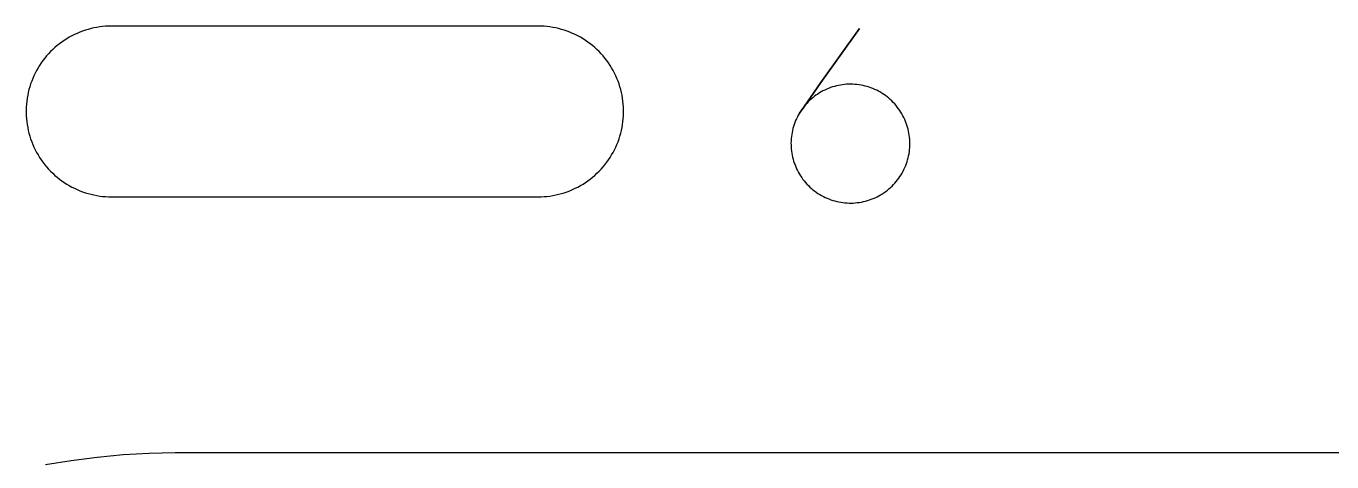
# Model space of a CAD drawing. Extents: x -24 to 6, y -20.7 to -0.7.
# Drawn here: x -7.374 to -5.844, y -5.294 to -4.783 of the extents above; entities that cross this region are included whole.
import ezdxf

# ---------------------------------------------------------------- set-up
doc = ezdxf.new("R2010")
doc.units = 0
doc.layers.add('LAYER_1', color=7, linetype='CONTINUOUS')

msp = doc.modelspace()

# ---------------------------------------------------------------- linework, layer by layer
at = {"layer": 'LAYER_1', "color": 250}
for p, q in [((-7.3047, -4.7879), (-7.308, -4.789)), ((-7.3014, -4.7869), (-7.3047, -4.7879)), ((-7.2981, -4.786), (-7.3014, -4.7869)), ((-7.2947, -4.7852), (-7.2981, -4.786)), ((-7.2913, -4.7846), (-7.2947, -4.7852)), ((-7.2879, -4.7841), (-7.2913, -4.7846)), ((-7.2845, -4.7836), (-7.2879, -4.7841)), ((-7.281, -4.7833), (-7.2845, -4.7836)), ((-7.2776, -4.7832), (-7.281, -4.7833)), ((-7.2741, -4.7831), (-7.2776, -4.7832)), ((-6.7741, -4.7831), (-7.2741, -4.7831)), ((-6.7707, -4.7832), (-6.7741, -4.7831)), ((-6.7672, -4.7833), (-6.7707, -4.7832)), ((-6.7638, -4.7836), (-6.7672, -4.7833)), ((-6.7604, -4.7841), (-6.7638, -4.7836)), ((-6.7569, -4.7846), (-6.7604, -4.7841)), ((-6.7536, -4.7852), (-6.7569, -4.7846)), ((-6.7502, -4.786), (-6.7536, -4.7852)), ((-6.7469, -4.7869), (-6.7502, -4.786)), ((-6.7435, -4.7879), (-6.7469, -4.7869)), ((-6.7403, -4.789), (-6.7435, -4.7879)), ((-6.3976, -4.786), (-6.4429, -4.8492)), ((-6.4429, -4.8492), (-6.3976, -4.786)), ((-7.3351, -4.8039), (-7.3378, -4.806)), ((-7.3324, -4.8018), (-7.3351, -4.8039)), ((-7.3295, -4.7998), (-7.3324, -4.8018)), ((-7.3266, -4.798), (-7.3295, -4.7998)), ((-7.3236, -4.7962), (-7.3266, -4.798)), ((-7.3206, -4.7946), (-7.3236, -4.7962)), ((-7.3175, -4.793), (-7.3206, -4.7946)), ((-7.3144, -4.7916), (-7.3175, -4.793)), ((-7.3112, -4.7902), (-7.3144, -4.7916)), ((-7.308, -4.789), (-7.3112, -4.7902)), ((-6.737, -4.7902), (-6.7403, -4.789)), ((-6.7339, -4.7916), (-6.737, -4.7902)), ((-6.7307, -4.793), (-6.7339, -4.7916)), ((-6.7276, -4.7946), (-6.7307, -4.793)), ((-6.7246, -4.7962), (-6.7276, -4.7946)), ((-6.7216, -4.798), (-6.7246, -4.7962)), ((-6.7187, -4.7998), (-6.7216, -4.798)), ((-6.7159, -4.8018), (-6.7187, -4.7998)), ((-6.7131, -4.8039), (-6.7159, -4.8018)), ((-6.7104, -4.806), (-6.7131, -4.8039)), ((-7.3501, -4.8181), (-7.3523, -4.8208)), ((-7.3478, -4.8155), (-7.3501, -4.8181)), ((-7.3455, -4.813), (-7.3478, -4.8155)), ((-7.343, -4.8106), (-7.3455, -4.813)), ((-7.3404, -4.8083), (-7.343, -4.8106)), ((-7.3378, -4.806), (-7.3404, -4.8083)), ((-6.7078, -4.8083), (-6.7104, -4.806)), ((-6.7053, -4.8106), (-6.7078, -4.8083)), ((-6.7028, -4.813), (-6.7053, -4.8106)), ((-6.7004, -4.8155), (-6.7028, -4.813)), ((-6.6981, -4.8181), (-6.7004, -4.8155)), ((-6.6959, -4.8208), (-6.6981, -4.8181)), ((-7.3602, -4.8321), (-7.3619, -4.8351)), ((-7.3583, -4.8292), (-7.3602, -4.8321)), ((-7.3564, -4.8263), (-7.3583, -4.8292)), ((-7.3544, -4.8235), (-7.3564, -4.8263)), ((-7.3523, -4.8208), (-7.3544, -4.8235)), ((-6.6938, -4.8235), (-6.6959, -4.8208)), ((-6.6918, -4.8263), (-6.6938, -4.8235)), ((-6.6899, -4.8292), (-6.6918, -4.8263)), ((-6.6881, -4.8321), (-6.6899, -4.8292)), ((-6.6864, -4.8351), (-6.6881, -4.8321)), ((-7.3676, -4.8476), (-7.3688, -4.8509)), ((-7.3664, -4.8444), (-7.3676, -4.8476)), ((-7.365, -4.8413), (-7.3664, -4.8444)), ((-7.3635, -4.8382), (-7.365, -4.8413)), ((-7.3619, -4.8351), (-7.3635, -4.8382)), ((-6.6848, -4.8382), (-6.6864, -4.8351)), ((-6.6833, -4.8413), (-6.6848, -4.8382)), ((-6.6819, -4.8444), (-6.6833, -4.8413)), ((-6.6806, -4.8476), (-6.6819, -4.8444)), ((-6.6794, -4.8509), (-6.6806, -4.8476)), ((-6.4429, -4.8492), (-6.463, -4.878)), ((-6.463, -4.878), (-6.4429, -4.8492)), ((-7.3723, -4.8642), (-7.3729, -4.8676)), ((-7.3716, -4.8609), (-7.3723, -4.8642)), ((-7.3708, -4.8575), (-7.3716, -4.8609)), ((-7.3699, -4.8542), (-7.3708, -4.8575)), ((-7.3688, -4.8509), (-7.3699, -4.8542)), ((-6.6784, -4.8542), (-6.6794, -4.8509)), ((-6.6774, -4.8575), (-6.6784, -4.8542)), ((-6.6766, -4.8609), (-6.6774, -4.8575)), ((-6.6759, -4.8642), (-6.6766, -4.8609)), ((-6.6753, -4.8676), (-6.6759, -4.8642)), ((-6.4486, -4.8641), (-6.4506, -4.8655)), ((-6.4466, -4.8627), (-6.4486, -4.8641)), ((-6.4446, -4.8614), (-6.4466, -4.8627)), ((-6.4425, -4.8602), (-6.4446, -4.8614)), ((-6.4404, -4.8591), (-6.4425, -4.8602)), ((-6.4382, -4.858), (-6.4404, -4.8591)), ((-6.436, -4.857), (-6.4382, -4.858)), ((-6.4338, -4.8561), (-6.436, -4.857)), ((-6.4315, -4.8552), (-6.4338, -4.8561)), ((-6.4293, -4.8544), (-6.4315, -4.8552)), ((-6.4269, -4.8537), (-6.4293, -4.8544)), ((-6.4246, -4.8531), (-6.4269, -4.8537)), ((-6.4222, -4.8526), (-6.4246, -4.8531)), ((-6.4199, -4.8522), (-6.4222, -4.8526)), ((-6.4175, -4.8518), (-6.4199, -4.8522)), ((-6.4151, -4.8515), (-6.4175, -4.8518)), ((-6.4127, -4.8513), (-6.4151, -4.8515)), ((-6.4102, -4.8512), (-6.4127, -4.8513)), ((-6.4078, -4.8512), (-6.4102, -4.8512)), ((-6.4054, -4.8512), (-6.4078, -4.8512)), ((-6.403, -4.8514), (-6.4054, -4.8512)), ((-6.4006, -4.8516), (-6.403, -4.8514)), ((-6.3982, -4.8519), (-6.4006, -4.8516)), ((-6.3958, -4.8523), (-6.3982, -4.8519)), ((-6.3934, -4.8528), (-6.3958, -4.8523)), ((-6.3911, -4.8533), (-6.3934, -4.8528)), ((-6.3888, -4.854), (-6.3911, -4.8533)), ((-6.3864, -4.8547), (-6.3888, -4.854)), ((-6.3842, -4.8555), (-6.3864, -4.8547)), ((-6.3819, -4.8563), (-6.3842, -4.8555)), ((-6.3797, -4.8573), (-6.3819, -4.8563)), ((-6.3775, -4.8583), (-6.3797, -4.8573)), ((-6.3754, -4.8594), (-6.3775, -4.8583)), ((-6.3732, -4.8606), (-6.3754, -4.8594)), ((-6.3712, -4.8619), (-6.3732, -4.8606)), ((-6.3691, -4.8632), (-6.3712, -4.8619)), ((-6.3672, -4.8646), (-6.3691, -4.8632)), ((-6.3652, -4.866), (-6.3672, -4.8646)), ((-7.374, -4.8779), (-7.3741, -4.8814)), ((-7.3738, -4.8745), (-7.374, -4.8779)), ((-7.3734, -4.8711), (-7.3738, -4.8745)), ((-7.3729, -4.8676), (-7.3734, -4.8711)), ((-6.6748, -4.8711), (-6.6753, -4.8676)), ((-6.6745, -4.8745), (-6.6748, -4.8711)), ((-6.6742, -4.8779), (-6.6745, -4.8745)), ((-6.6741, -4.8814), (-6.6742, -4.8779)), ((-6.463, -4.878), (-6.4681, -4.8853)), ((-6.4681, -4.8853), (-6.463, -4.878)), ((-6.4641, -4.8793), (-6.4655, -4.8812)), ((-6.4626, -4.8774), (-6.4641, -4.8793)), ((-6.4611, -4.8755), (-6.4626, -4.8774)), ((-6.4595, -4.8737), (-6.4611, -4.8755)), ((-6.4578, -4.8719), (-6.4595, -4.8737)), ((-6.4561, -4.8702), (-6.4578, -4.8719)), ((-6.4543, -4.8686), (-6.4561, -4.8702)), ((-6.4525, -4.867), (-6.4543, -4.8686)), ((-6.4506, -4.8655), (-6.4525, -4.867)), ((-6.3634, -4.8676), (-6.3652, -4.866)), ((-6.3615, -4.8691), (-6.3634, -4.8676)), ((-6.3598, -4.8708), (-6.3615, -4.8691)), ((-6.3581, -4.8725), (-6.3598, -4.8708)), ((-6.3564, -4.8743), (-6.3581, -4.8725)), ((-6.3548, -4.8761), (-6.3564, -4.8743)), ((-6.3533, -4.878), (-6.3548, -4.8761)), ((-6.3519, -4.8799), (-6.3533, -4.878)), ((-6.3505, -4.8819), (-6.3519, -4.8799)), ((-7.3741, -4.8814), (-7.3741, -4.8848)), ((-7.3741, -4.8848), (-7.374, -4.8883)), ((-7.374, -4.8883), (-7.3738, -4.8917)), ((-7.3738, -4.8917), (-7.3734, -4.8952)), ((-7.3734, -4.8952), (-7.3729, -4.8986)), ((-6.6753, -4.8986), (-6.6748, -4.8952)), ((-6.6748, -4.8952), (-6.6745, -4.8917)), ((-6.6745, -4.8917), (-6.6742, -4.8883)), ((-6.6742, -4.8883), (-6.6741, -4.8848)), ((-6.6741, -4.8848), (-6.6741, -4.8814)), ((-6.4725, -4.8939), (-6.4734, -4.8962)), ((-6.4715, -4.8917), (-6.4725, -4.8939)), ((-6.4704, -4.8896), (-6.4715, -4.8917)), ((-6.4693, -4.8874), (-6.4704, -4.8896)), ((-6.4681, -4.8853), (-6.4693, -4.8874)), ((-6.4669, -4.8833), (-6.4681, -4.8853)), ((-6.4655, -4.8812), (-6.4669, -4.8833)), ((-6.3492, -4.8839), (-6.3505, -4.8819)), ((-6.3479, -4.886), (-6.3492, -4.8839)), ((-6.3468, -4.8881), (-6.3479, -4.886)), ((-6.3457, -4.8903), (-6.3468, -4.8881)), ((-6.3446, -4.8925), (-6.3457, -4.8903)), ((-6.3437, -4.8947), (-6.3446, -4.8925)), ((-6.3428, -4.8969), (-6.3437, -4.8947)), ((-7.3729, -4.8986), (-7.3723, -4.902)), ((-7.3723, -4.902), (-7.3716, -4.9054)), ((-7.3716, -4.9054), (-7.3708, -4.9087)), ((-7.3708, -4.9087), (-7.3699, -4.912)), ((-6.6784, -4.912), (-6.6774, -4.9087)), ((-6.6774, -4.9087), (-6.6766, -4.9054)), ((-6.6766, -4.9054), (-6.6759, -4.902)), ((-6.6759, -4.902), (-6.6753, -4.8986)), ((-6.477, -4.9102), (-6.4774, -4.9126)), ((-6.4766, -4.9078), (-6.477, -4.9102)), ((-6.4761, -4.9054), (-6.4766, -4.9078)), ((-6.4756, -4.9031), (-6.4761, -4.9054)), ((-6.4749, -4.9008), (-6.4756, -4.9031)), ((-6.4742, -4.8985), (-6.4749, -4.9008)), ((-6.4734, -4.8962), (-6.4742, -4.8985)), ((-6.342, -4.8992), (-6.3428, -4.8969)), ((-6.3413, -4.9015), (-6.342, -4.8992)), ((-6.3407, -4.9039), (-6.3413, -4.9015)), ((-6.3401, -4.9062), (-6.3407, -4.9039)), ((-6.3397, -4.9086), (-6.3401, -4.9062)), ((-6.3393, -4.911), (-6.3397, -4.9086)), ((-6.339, -4.9134), (-6.3393, -4.911)), ((-7.3699, -4.912), (-7.3688, -4.9153)), ((-7.3688, -4.9153), (-7.3676, -4.9186)), ((-7.3676, -4.9186), (-7.3664, -4.9218)), ((-7.3664, -4.9218), (-7.365, -4.9249)), ((-7.365, -4.9249), (-7.3635, -4.9281)), ((-6.6848, -4.928), (-6.6833, -4.9249)), ((-6.6833, -4.9249), (-6.6819, -4.9218)), ((-6.6819, -4.9218), (-6.6806, -4.9186)), ((-6.6806, -4.9186), (-6.6794, -4.9153)), ((-6.6794, -4.9153), (-6.6784, -4.912)), ((-6.4778, -4.9174), (-6.4779, -4.9198)), ((-6.4779, -4.9198), (-6.4778, -4.9222)), ((-6.4776, -4.915), (-6.4778, -4.9174)), ((-6.4778, -4.9222), (-6.4778, -4.9246)), ((-6.4778, -4.9246), (-6.4776, -4.9271)), ((-6.4774, -4.9126), (-6.4776, -4.915)), ((-6.3388, -4.9158), (-6.339, -4.9134)), ((-6.3389, -4.9278), (-6.3387, -4.9254)), ((-6.3386, -4.9182), (-6.3388, -4.9158)), ((-6.3387, -4.9254), (-6.3386, -4.923)), ((-6.3386, -4.9206), (-6.3386, -4.9182)), ((-6.3386, -4.923), (-6.3386, -4.9206)), ((-7.3635, -4.9281), (-7.3619, -4.9311)), ((-7.3619, -4.9311), (-7.3602, -4.9341)), ((-7.3602, -4.9341), (-7.3583, -4.937)), ((-7.3583, -4.937), (-7.3564, -4.9399)), ((-7.3564, -4.9399), (-7.3544, -4.9427)), ((-6.6938, -4.9427), (-6.6918, -4.9399)), ((-6.6918, -4.9399), (-6.6899, -4.937)), ((-6.6899, -4.937), (-6.6881, -4.9341)), ((-6.6881, -4.9341), (-6.6864, -4.9311)), ((-6.6864, -4.9311), (-6.6848, -4.928)), ((-6.4776, -4.9271), (-6.4773, -4.9295)), ((-6.4773, -4.9295), (-6.477, -4.9319)), ((-6.477, -4.9319), (-6.4766, -4.9342)), ((-6.4766, -4.9342), (-6.4761, -4.9366)), ((-6.4761, -4.9366), (-6.4755, -4.9389)), ((-6.4755, -4.9389), (-6.4748, -4.9413)), ((-6.4748, -4.9413), (-6.474, -4.9436)), ((-6.3419, -4.942), (-6.3412, -4.9397)), ((-6.3412, -4.9397), (-6.3406, -4.9374)), ((-6.3406, -4.9374), (-6.3401, -4.935)), ((-6.3401, -4.935), (-6.3396, -4.9326)), ((-6.3396, -4.9326), (-6.3392, -4.9302)), ((-6.3392, -4.9302), (-6.3389, -4.9278)), ((-7.3544, -4.9427), (-7.3523, -4.9455)), ((-7.3523, -4.9455), (-7.3501, -4.9481)), ((-7.3501, -4.9481), (-7.3478, -4.9507)), ((-7.3478, -4.9507), (-7.3455, -4.9532)), ((-7.3455, -4.9532), (-7.343, -4.9556)), ((-7.343, -4.9556), (-7.3404, -4.958)), ((-6.7078, -4.958), (-6.7053, -4.9556)), ((-6.7053, -4.9556), (-6.7028, -4.9532)), ((-6.7028, -4.9532), (-6.7004, -4.9507)), ((-6.7004, -4.9507), (-6.6981, -4.9481)), ((-6.6981, -4.9481), (-6.6959, -4.9455)), ((-6.6959, -4.9455), (-6.6938, -4.9427)), ((-6.474, -4.9436), (-6.4732, -4.9458)), ((-6.4732, -4.9458), (-6.4723, -4.9481)), ((-6.4723, -4.9481), (-6.4713, -4.9503)), ((-6.4713, -4.9503), (-6.4703, -4.9525)), ((-6.4703, -4.9525), (-6.4691, -4.9546)), ((-6.4691, -4.9546), (-6.4679, -4.9567)), ((-6.4679, -4.9567), (-6.4666, -4.9587)), ((-6.349, -4.9574), (-6.3477, -4.9553)), ((-6.3477, -4.9553), (-6.3466, -4.9532)), ((-6.3466, -4.9532), (-6.3455, -4.951)), ((-6.3455, -4.951), (-6.3445, -4.9488)), ((-6.3445, -4.9488), (-6.3435, -4.9466)), ((-6.3435, -4.9466), (-6.3427, -4.9443)), ((-6.3427, -4.9443), (-6.3419, -4.942)), ((-7.3404, -4.958), (-7.3378, -4.9602)), ((-7.3378, -4.9602), (-7.3351, -4.9624)), ((-7.3351, -4.9624), (-7.3324, -4.9644)), ((-7.3324, -4.9644), (-7.3295, -4.9664)), ((-7.3295, -4.9664), (-7.3266, -4.9682)), ((-7.3266, -4.9682), (-7.3236, -4.97)), ((-7.3236, -4.97), (-7.3206, -4.9717)), ((-7.3206, -4.9717), (-7.3175, -4.9732)), ((-6.7307, -4.9732), (-6.7276, -4.9717)), ((-6.7276, -4.9717), (-6.7246, -4.97)), ((-6.7246, -4.97), (-6.7216, -4.9682)), ((-6.7216, -4.9682), (-6.7187, -4.9664)), ((-6.7187, -4.9664), (-6.7159, -4.9644)), ((-6.7159, -4.9644), (-6.7131, -4.9624)), ((-6.7131, -4.9624), (-6.7104, -4.9602)), ((-6.7104, -4.9602), (-6.7078, -4.958)), ((-6.4666, -4.9587), (-6.4653, -4.9607)), ((-6.4653, -4.9607), (-6.4639, -4.9627)), ((-6.4639, -4.9627), (-6.4624, -4.9646)), ((-6.4624, -4.9646), (-6.4608, -4.9665)), ((-6.4608, -4.9665), (-6.4592, -4.9682)), ((-6.4592, -4.9682), (-6.4575, -4.97)), ((-6.4575, -4.97), (-6.4558, -4.9717)), ((-6.4558, -4.9717), (-6.454, -4.9733)), ((-6.3631, -4.9738), (-6.3612, -4.9722)), ((-6.3612, -4.9722), (-6.3595, -4.9705)), ((-6.3595, -4.9705), (-6.3578, -4.9688)), ((-6.3578, -4.9688), (-6.3562, -4.967)), ((-6.3562, -4.967), (-6.3546, -4.9652)), ((-6.3546, -4.9652), (-6.3531, -4.9633)), ((-6.3531, -4.9633), (-6.3516, -4.9614)), ((-6.3516, -4.9614), (-6.3503, -4.9594)), ((-6.3503, -4.9594), (-6.349, -4.9574)), ((-7.3175, -4.9732), (-7.3144, -4.9747)), ((-7.3144, -4.9747), (-7.3112, -4.976)), ((-7.3112, -4.976), (-7.308, -4.9772)), ((-7.308, -4.9772), (-7.3047, -4.9783)), ((-7.3047, -4.9783), (-7.3014, -4.9793)), ((-7.3014, -4.9793), (-7.2981, -4.9802)), ((-7.2981, -4.9802), (-7.2947, -4.981)), ((-7.2947, -4.981), (-7.2913, -4.9816)), ((-7.2913, -4.9816), (-7.2879, -4.9822)), ((-7.2879, -4.9822), (-7.2845, -4.9826)), ((-7.2845, -4.9826), (-7.281, -4.9829)), ((-7.281, -4.9829), (-7.2776, -4.9831)), ((-7.2776, -4.9831), (-7.2741, -4.9831)), ((-7.2741, -4.9831), (-6.7741, -4.9831)), ((-6.7741, -4.9831), (-6.7707, -4.9831)), ((-6.7707, -4.9831), (-6.7672, -4.9829)), ((-6.7672, -4.9829), (-6.7638, -4.9826)), ((-6.7638, -4.9826), (-6.7604, -4.9822)), ((-6.7604, -4.9822), (-6.7569, -4.9816)), ((-6.7569, -4.9816), (-6.7536, -4.981)), ((-6.7536, -4.981), (-6.7502, -4.9802)), ((-6.7502, -4.9802), (-6.7469, -4.9793)), ((-6.7469, -4.9793), (-6.7435, -4.9783)), ((-6.7435, -4.9783), (-6.7403, -4.9772)), ((-6.7403, -4.9772), (-6.737, -4.976)), ((-6.737, -4.976), (-6.7339, -4.9747)), ((-6.7339, -4.9747), (-6.7307, -4.9732)), ((-6.454, -4.9733), (-6.4522, -4.9748)), ((-6.4522, -4.9748), (-6.4503, -4.9763)), ((-6.4503, -4.9763), (-6.4483, -4.9778)), ((-6.4483, -4.9778), (-6.4463, -4.9791)), ((-6.4463, -4.9791), (-6.4443, -4.9804)), ((-6.4443, -4.9804), (-6.4422, -4.9816)), ((-6.4422, -4.9816), (-6.44, -4.9828)), ((-6.44, -4.9828), (-6.4379, -4.9838)), ((-6.4379, -4.9838), (-6.4357, -4.9848)), ((-6.4357, -4.9848), (-6.4334, -4.9857)), ((-6.4334, -4.9857), (-6.4312, -4.9866)), ((-6.4312, -4.9866), (-6.4289, -4.9873)), ((-6.4289, -4.9873), (-6.4265, -4.988)), ((-6.3907, -4.9882), (-6.3884, -4.9876)), ((-6.3884, -4.9876), (-6.3861, -4.9868)), ((-6.3861, -4.9868), (-6.3838, -4.986)), ((-6.3838, -4.986), (-6.3815, -4.9851)), ((-6.3815, -4.9851), (-6.3793, -4.9842)), ((-6.3793, -4.9842), (-6.3771, -4.9831)), ((-6.3771, -4.9831), (-6.375, -4.982)), ((-6.375, -4.982), (-6.3729, -4.9808)), ((-6.3729, -4.9808), (-6.3708, -4.9796)), ((-6.3708, -4.9796), (-6.3688, -4.9782)), ((-6.3688, -4.9782), (-6.3668, -4.9768)), ((-6.3668, -4.9768), (-6.3649, -4.9753)), ((-6.3649, -4.9753), (-6.3631, -4.9738)), ((-6.4265, -4.988), (-6.4242, -4.9886)), ((-6.4242, -4.9886), (-6.4218, -4.9891)), ((-6.4218, -4.9891), (-6.4195, -4.9895)), ((-6.4195, -4.9895), (-6.4171, -4.9899)), ((-6.4171, -4.9899), (-6.4147, -4.9902)), ((-6.4147, -4.9902), (-6.4122, -4.9903)), ((-6.4122, -4.9903), (-6.4098, -4.9904)), ((-6.4098, -4.9904), (-6.4074, -4.9904)), ((-6.4074, -4.9904), (-6.405, -4.9904)), ((-6.405, -4.9904), (-6.4026, -4.9902)), ((-6.4026, -4.9902), (-6.4002, -4.99)), ((-6.4002, -4.99), (-6.3978, -4.9897)), ((-6.3978, -4.9897), (-6.3954, -4.9893)), ((-6.3954, -4.9893), (-6.393, -4.9888)), ((-6.393, -4.9888), (-6.3907, -4.9882)), ((-7.3213, -5.2924), (-7.3515, -5.2973)), ((-7.291, -5.2886), (-7.3213, -5.2924)), ((-7.2606, -5.2857), (-7.291, -5.2886)), ((-7.2301, -5.2839), (-7.2606, -5.2857)), ((-7.1995, -5.2831), (-7.2301, -5.2839)), ((-4.7642, -5.2831), (-7.1995, -5.2831))]:
    msp.add_line(p, q, dxfattribs=at)

doc.saveas('drawing.dxf')
